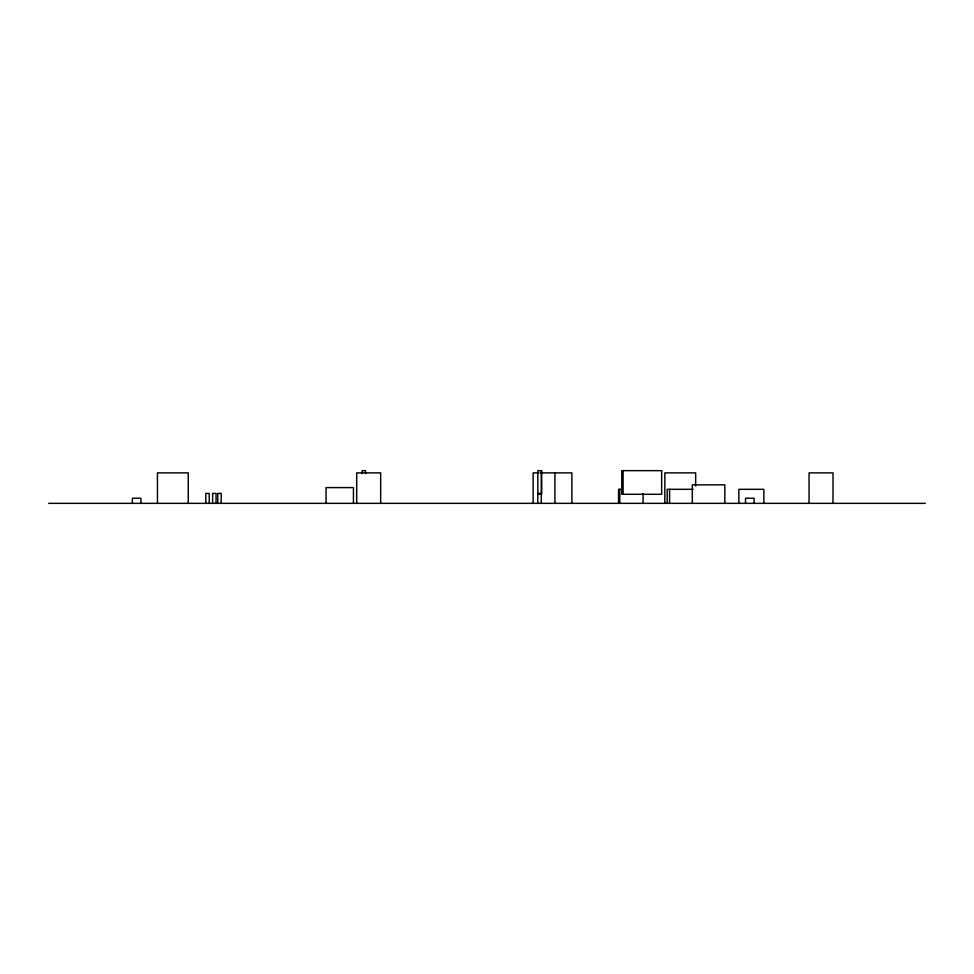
<?xml version="1.0" encoding="UTF-8"?>
<svg xmlns="http://www.w3.org/2000/svg" width="974" height="974" viewBox="0 0 974 974"><rect width="100%" height="100%" fill="white"/><g stroke="black" fill="none" stroke-linecap="round" stroke-linejoin="round"><path stroke-width="1.46" d="M538.78 472.877L533.131 472.877L533.131 503.351M540.387 472.877L571.872 472.877L571.872 503.351M621.461 489.313L618.551 489.313L618.551 503.351M693.111 489.313L667.202 489.313L667.202 503.351M537.831 493.416L541.252 493.416M537.831 494.281L541.252 494.281M48.7 503.351L925.3 503.351M833.014 503.351L833.014 472.877L809.053 472.877L809.053 503.351M763.847 503.351L763.847 489.313L738.852 489.313L738.852 503.351M754.083 503.351L754.083 498.213L745.524 498.213L745.524 503.351M724.839 503.351L724.839 484.857L692.319 484.857L692.319 503.351M695.655 485.941L695.655 472.877L664.84 472.877L664.84 503.351M669.588 489.313L669.588 503.351M643.096 493.526L643.096 503.351M623.092 470.649L623.092 494.281M619.793 489.313L619.793 503.351M554.912 472.877L554.912 503.351M541.727 494.281L541.727 470.649L537.831 470.649L537.831 503.351M541.252 470.649L541.252 503.351M380.664 503.351L380.664 472.877L356.691 472.877L356.691 503.351M365.506 473.608L365.506 470.649L362.084 470.649L362.084 473.608M353.452 503.351L353.452 487.597L326.059 487.597L326.059 503.351M221.208 503.351L221.208 493.416L217.774 493.416L217.774 503.351M216.07 503.351L216.07 493.416L212.636 493.416L212.636 503.351M209.215 503.351L209.215 493.416L205.794 493.416L205.794 503.351M188.262 503.351L188.262 472.877L157.447 472.877L157.447 503.351M140.926 503.351L140.926 498.213L132.367 498.213L132.367 503.351M661.663 470.649L621.777 470.649L621.777 494.281L661.663 494.281L661.663 470.649"/></g></svg>
